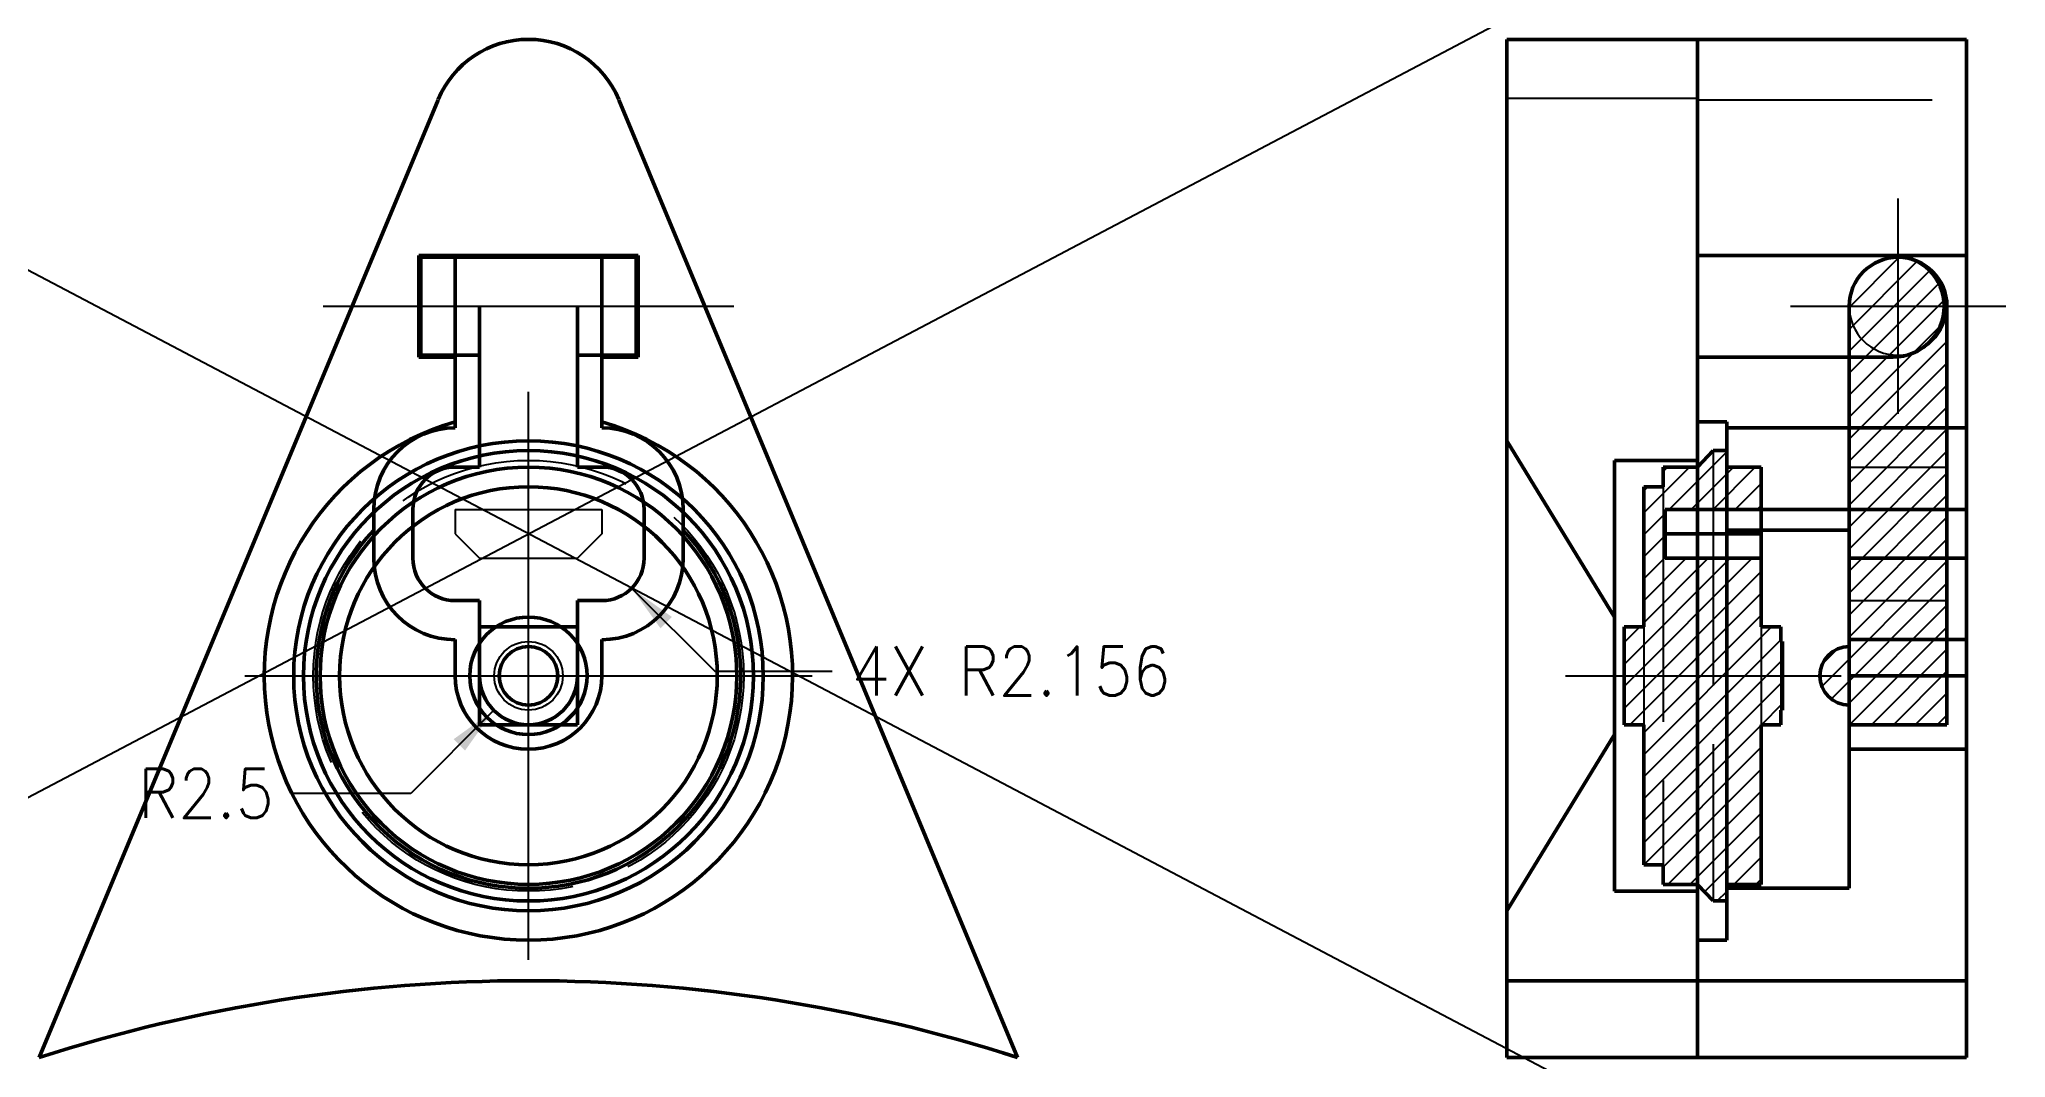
# Model space of a CAD drawing. Header units: millimetres. Extents: x -25 to 76, y 0 to 52.
import ezdxf
from ezdxf.enums import TextEntityAlignment as Align

# ---------------------------------------------------------------- set-up
doc = ezdxf.new("R2010")
doc.units = ezdxf.units.MM
doc.linetypes.add('ACAD_ISO02W100', pattern=[15, 12, -3])
doc.linetypes.add('CENTER', pattern=[50.8, 31.75, -6.35, 6.35, -6.35])
for name, color, linetype, lineweight in [('0 ... center', 3, 'CENTER', 25), ('0 ... hatch', 2, 'Continuous', 25), ('4 ... center', 3, 'CENTER', 25), ('4 ... dimensions', 3, 'Continuous', 25), ('4 ... hatch', 2, 'Continuous', 25)]:
    doc.layers.add(name, color=color, linetype=linetype, lineweight=lineweight)
for name, color, linetype, lineweight, true_color in [('0 ... hidden', 176, 'ACAD_ISO02W100', 25, 0x000080), ('0 ... visible', 16, 'Continuous', 50, 0x800000), ('1 ... hidden', 176, 'ACAD_ISO02W100', 25, 0x000080), ('1 ... visible', 16, 'Continuous', 50, 0x800000), ('3 ... hidden', 176, 'ACAD_ISO02W100', 25, 0x000080), ('3 ... visible', 16, 'Continuous', 50, 0x800000), ('4 ... hidden', 176, 'ACAD_ISO02W100', 25, 0x000080), ('4 ... visible', 16, 'Continuous', 50, 0x800000)]:
    doc.layers.add(name, color=color, linetype=linetype, lineweight=lineweight, true_color=true_color)
doc.layers.add('construction', color=30, linetype='Continuous', lineweight=25, plot=False)
doc.styles.add('textstyle4', font='Standard')
doc.dimstyles.new('QCADDimStyle', dxfattribs={"dimtxt": 2.5, "dimasz": 2.5, "dimexe": 1.25, "dimexo": 0.625, "dimtad": 1, "dimtih": 1, "dimtoh": 1, "dimdec": 4, "dimdsep": 46, "dimtxsty": 'Standard', "dimcen": 0.09, "dimadec": 0, "dimazin": 2, "dimtfac": 1, "dimtdec": 4, "dimtofl": 0, "dimtmove": 2, "dimatfit": 3, "dimfxl": 1, "dimtolj": 1, "dimtzin": 0, "dimarcsym": 0})

msp = doc.modelspace()

# ---------------------------------------------------------------- hatches: boundary and pattern name
at = {"layer": '0 ... hatch', "transparency": 33554687}
h = msp.add_hatch(dxfattribs=at)
h.set_pattern_fill('ANSI31', color=256, scale=0.25, style=0, pattern_type=0)
h.paths.add_polyline_path([(61.25, 30.15), (61.25, 31), (60.55, 31), (59.75, 30.15), (58, 30.15), (58, 29.15), (57, 29.15), (57, 22), (56, 22), (56, 17), (57, 17), (57, 9.85), (58, 9.85), (58, 8.85), (59.75, 8.85), (60.55, 8), (61.25, 8), (61.25, 8.85), (63, 8.85), (63, 17), (64, 17), (64, 17.75), (64.1, 17.75), (64.1, 21.25), (64, 21.25), (64, 22), (63, 22), (63, 25.5), (58.1, 25.5), (58.1, 28), (63, 28), (63, 30.15)], flags=0)
at = {"layer": '4 ... hatch', "transparency": 33554687}
h = msp.add_hatch(dxfattribs=at)
h.set_pattern_fill('ANSI31', color=256, scale=0.25, style=0, pattern_type=0)
edge = h.paths.add_edge_path(flags=0)
edge.add_line((67.5, 17), (72.5, 17))
edge.add_line((72.5, 17), (72.5, 38.37))
edge.add_arc((70, 38.37), 2.5, 0, 180)
edge.add_line((67.5, 38.37), (67.5, 21))
edge.add_arc((67.5, 19.5), 1.5, 90, 270)
edge.add_line((67.5, 18), (67.5, 17))

# ---------------------------------------------------------------- linework, layer by layer
at = {"layer": '0 ... center'}
for p, q in [((0, 5), (0, 34)), ((-14.5, 19.5), (14.5, 19.5)), ((53, 19.5), (67.1, 19.5))]:
    msp.add_line(p, q, dxfattribs=at)
at = {"layer": '0 ... hidden'}
for p, q in [((59.75, 30.15), (59.75, 8.85)), ((60.55, 31), (60.55, 8)), ((61.25, 30.15), (61.25, 8.85)), ((58, 29.15), (58, 9.85)), ((-3.75, 28), (3.75, 28)), ((-3.75, 28), (-3.75, 26.75)), ((3.75, 28), (3.75, 26.75)), ((-3.75, 26.75), (-2.5, 25.5)), ((3.75, 26.75), (2.5, 25.5)), ((-2.5, 25.5), (2.5, 25.5)), ((57, 22), (57, 17)), ((63, 22), (63, 17)), ((64, 21.25), (64, 17.75))]:
    msp.add_line(p, q, dxfattribs=at)
msp.add_circle((0, 19.5), 1.75, dxfattribs=at)
at = {"layer": '0 ... visible'}
for p, q in [((58, 29.15), (58, 30.15)), ((58, 30.15), (59.75, 30.15)), ((60.55, 31), (59.75, 30.15)), ((61.25, 31), (60.55, 31)), ((61.25, 30.15), (61.25, 31)), ((61.25, 30.15), (63, 30.15)), ((63, 30.15), (63, 28)), ((57, 22), (57, 29.15)), ((57, 29.15), (58, 29.15)), ((63, 28), (58.1, 28)), ((58.1, 28), (58.1, 25.5)), ((63, 28), (63, 25.5)), ((58.1, 26.75), (63, 26.75)), ((58.1, 25.5), (63, 25.5)), ((63, 25.5), (63, 22)), ((2.5, 22), (-2.5, 22)), ((-2.5, 22), (-2.5, 17)), ((2.5, 17), (2.5, 22)), ((57, 22), (56, 22)), ((56, 22), (56, 17)), ((63, 22), (64, 22)), ((64, 22), (64, 21.25)), ((64, 21.25), (64.1, 21.25)), ((64.1, 21.25), (64.1, 17.75)), ((64, 17), (64, 17.75)), ((64, 17.75), (64.1, 17.75)), ((-2.5, 17), (2.5, 17)), ((56, 17), (57, 17)), ((57, 17), (57, 9.85)), ((64, 17), (63, 17)), ((63, 17), (63, 8.85)), ((57, 9.85), (58, 9.85)), ((58, 9.85), (58, 8.85)), ((58, 8.85), (59.75, 8.85)), ((60.55, 8), (59.75, 8.85)), ((61.25, 8.85), (63, 8.85)), ((61.25, 8), (61.25, 8.85)), ((61.25, 8), (60.55, 8))]:
    msp.add_line(p, q, dxfattribs=at)
for radius in [11.5, 10.65, 9.65]:
    msp.add_circle((0, 19.5), radius, dxfattribs=at)
at = {"layer": '1 ... hidden'}
msp.add_line((50, 49), (59.75, 49), dxfattribs=at)
msp.add_circle((0, 19.5), 11, dxfattribs=at)
at = {"layer": '1 ... visible'}
for p, q in [((50, 31.5), (50, 52)), ((50, 52), (59.75, 52)), ((59.75, 30.5), (59.75, 52)), ((-25, 0), (-4.62, 48.92)), ((4.62, 48.92), (25, 0)), ((50, 31.5), (55.5, 22.5)), ((50, 31.5), (50, 7.5)), ((55.5, 22.5), (55.5, 30.5)), ((55.5, 30.5), (59.75, 30.5)), ((55.5, 22.5), (55.5, 16.5)), ((55.5, 16.5), (50, 7.5)), ((55.5, 16.5), (55.5, 8.5)), ((55.5, 8.5), (59.75, 8.5)), ((59.75, 8.5), (59.75, 3.93)), ((50, 7.5), (50, 3.93)), ((50, 3.93), (59.75, 3.93)), ((50, 3.93), (50, 0)), ((59.75, 3.93), (59.75, 0)), ((50, 0), (59.75, 0))]:
    msp.add_line(p, q, dxfattribs=at)
for radius in [12, 3]:
    msp.add_circle((0, 19.5), radius, dxfattribs=at)
for centre, radius, start, end in [((0, 47), 5, 22.6199, 157.3801), ((0, -77.57), 81.5, 72.1366, 107.8634)]:
    msp.add_arc(centre, radius, start, end, dxfattribs=at)
at = {"layer": '3 ... hidden'}
msp.add_line((59.75, 48.92), (73.5, 48.92), dxfattribs=at)
at = {"layer": '3 ... visible'}
for p, q in [((59.75, 40.97), (59.75, 52)), ((59.75, 52), (73.5, 52)), ((73.5, 52), (73.5, 40.97)), ((-25, 0), (-4.62, 48.92)), ((4.62, 48.92), (25, 0)), ((-5.6, 40.97), (5.6, 40.97)), ((-5.6, 35.77), (-5.6, 40.97)), ((-3.75, 32.16), (-3.75, 40.97)), ((3.75, 32.16), (3.75, 40.97)), ((5.6, 40.97), (5.6, 35.77)), ((59.75, 40.97), (73.5, 40.97)), ((59.75, 6), (59.75, 40.97)), ((73.5, 40.97), (73.5, 15.75)), ((-3.75, 35.77), (-5.6, 35.77)), ((5.6, 35.77), (3.75, 35.77)), ((59.75, 35.77), (69.75, 35.77)), ((59.75, 32.47), (61.25, 32.47)), ((61.25, 32.47), (61.25, 8.65)), ((61.25, 32.16), (73.5, 32.16)), ((-7.91, 26.94), (-7.91, 28)), ((7.91, 28), (7.91, 26.94)), ((61.25, 28), (73.5, 28)), ((-7.91, 25.5), (-7.91, 26.94)), ((7.91, 26.94), (7.91, 25.5)), ((61.25, 26.94), (67.5, 26.94)), ((67.5, 15.75), (67.5, 26.94)), ((67.5, 25.5), (73.5, 25.5)), ((-3.75, 19.5), (-3.75, 21.35)), ((3.75, 19.5), (3.75, 21.35)), ((67.5, 21.35), (73.5, 21.35)), ((67.5, 19.5), (73.5, 19.5)), ((67.5, 8.65), (67.5, 15.75)), ((67.5, 15.75), (73.5, 15.75)), ((73.5, 15.75), (73.5, 3.93)), ((61.25, 8.65), (67.5, 8.65)), ((61.25, 8.65), (61.25, 6)), ((59.75, 6), (61.25, 6)), ((59.75, 3.93), (59.75, 6)), ((59.75, 3.93), (73.5, 3.93)), ((59.75, 0), (59.75, 3.93)), ((73.5, 0), (73.5, 3.93)), ((59.75, 0), (73.5, 0))]:
    msp.add_line(p, q, dxfattribs=at)
for centre, radius, start, end in [((0, 47), 5, 22.6199, 157.3801), ((69.75, 38.37), 2.6, 0, 90), ((69.75, 38.37), 2.6, 270, 0), ((0, 19.5), 13.5, 106.1276, 73.8724), ((-3.75, 28), 4.16, 90, 180), ((3.75, 28), 4.16, 0, 90), ((0, 19.5), 10.85, 136.7745, 43.2255), ((-3.75, 25.5), 4.16, 180, 270), ((3.75, 25.5), 4.16, 270, 0), ((0, 19.5), 3.75, 180, 0), ((0, -77.57), 81.5, 72.1366, 107.8634)]:
    msp.add_arc(centre, radius, start, end, dxfattribs=at)
at = {"layer": '4 ... center'}
for p, q in [((70, 32.87), (70, 43.87)), ((-10.5, 38.37), (10.5, 38.37)), ((64.5, 38.37), (75.5, 38.37))]:
    msp.add_line(p, q, dxfattribs=at)
at = {"layer": '4 ... hidden'}
for p, q in [((67.5, 30.16), (72.5, 30.16)), ((67.5, 28), (72.5, 28)), ((67.5, 25.5), (72.5, 25.5)), ((67.5, 23.35), (72.5, 23.35)), ((67.5, 21), (67.5, 18)), ((67.5, 19.5), (72.5, 19.5))]:
    msp.add_line(p, q, dxfattribs=at)
msp.add_arc((70, 38.37), 2.5, 180, 0, dxfattribs=at)
at = {"layer": '4 ... visible'}
for p, q in [((-5.5, 40.87), (5.5, 40.87)), ((-5.5, 35.87), (-5.5, 40.87)), ((5.5, 40.87), (5.5, 35.87)), ((-2.5, 38.37), (-2.5, 30.16)), ((2.5, 38.37), (2.5, 30.16)), ((67.5, 21), (67.5, 38.37)), ((72.5, 17), (72.5, 38.37)), ((-5.5, 35.87), (-2.5, 35.87)), ((2.5, 35.87), (5.5, 35.87)), ((-3.75, 30.16), (-2.5, 30.16)), ((2.5, 30.16), (3.75, 30.16)), ((-5.91, 25.5), (-5.91, 28)), ((5.91, 28), (5.91, 25.5)), ((-3.75, 23.35), (-2.5, 23.35)), ((-2.5, 23.35), (-2.5, 19.5)), ((2.5, 23.35), (2.5, 19.5)), ((2.5, 23.35), (3.75, 23.35)), ((67.5, 18), (67.5, 17)), ((67.5, 17), (72.5, 17))]:
    msp.add_line(p, q, dxfattribs=at)
msp.add_circle((0, 19.5), 1.5, dxfattribs=at)
for centre, radius, start, end in [((70, 38.37), 2.5, 0, 180), ((-3.75, 28), 2.16, 90, 180), ((3.75, 28), 2.16, 0, 90), ((-3.75, 25.5), 2.16, 180, 270), ((3.75, 25.5), 2.16, 270, 0), ((67.5, 19.5), 1.5, 90, 270), ((0, 19.5), 2.5, 180, 0)]:
    msp.add_arc(centre, radius, start, end, dxfattribs=at)
at = {"layer": 'construction'}
for p, direction in [((-5.27, 23.98), (0.885025, 0.465544)), ((-5.27, 29.53), (0.885025, -0.465544))]:
    msp.add_xline(p, direction, dxfattribs=at)

# ---------------------------------------------------------------- texts
at = {"layer": '4 ... dimensions', "style": 'textstyle4'}
msp.add_text('4X R2.156', height=2.5, dxfattribs=at).set_placement((16.52, 19.74), align=Align.MIDDLE_LEFT)
msp.add_text('R2.5', height=2.5, dxfattribs=at).set_placement((-13.01, 13.49), align=Align.MIDDLE_RIGHT)

# ---------------------------------------------------------------- leaders
at = {"layer": '4 ... dimensions'}
for points in [[(5.27, 23.98), (9.52, 19.74), (15.52, 19.74)], [(-1.77, 17.74), (-6.01, 13.49), (-12.01, 13.49)]]:
    msp.add_leader(points, dimstyle='QCADDimStyle', dxfattribs=at)

doc.saveas('drawing.dxf')
